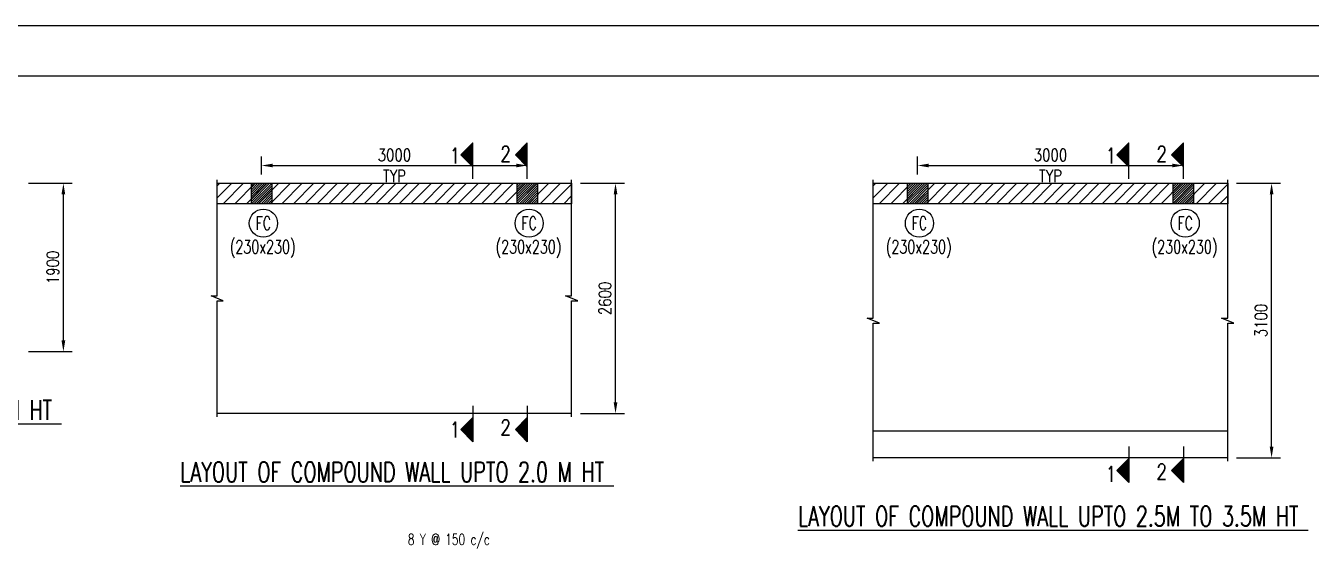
# Model space of a CAD drawing. Extents: x 345615 to 1272425, y -526289 to -156124.
# Drawn here: x 1168676 to 1197697, y -278100 to -266277 of the extents above; entities that cross this region are included whole.
import ezdxf
from ezdxf.enums import TextEntityAlignment as Align
from ezdxf.lldxf.tags import DXFTag

# ---------------------------------------------------------------- set-up
doc = ezdxf.new("R2010")
doc.units = 0
doc.header["$LTSCALE"] = 500
doc.header["$MEASUREMENT"] = 0
doc.header["$PDMODE"] = 35
doc.header["$PDSIZE"] = -15
doc.layers.get('DEFPOINTS').update_dxf_attribs({"color": 4})
for name, color, linetype in [('S-BRECK LINE', 8, 'Continuous'), ('S-COLUMN', 1, 'Continuous'), ('S-COLUMN CIRCLE', 9, 'Continuous'), ('S-COLUMN HATCH', 8, 'Continuous'), ('S-COLUMN NO', 2, 'Continuous'), ('S-DIM-1', 5, 'Continuous'), ('S-REINFORCEMENT', 6, 'Continuous'), ('S-RETAINING WALL', 6, 'Continuous'), ('S-RETAINING WALL HATCH', 8, 'Continuous'), ('S-SECTION MARK', 1, 'Continuous'), ('S-TEXT-1', 4, 'Continuous'), ('S-TITIL', 6, 'Continuous'), ('s_TITILE', 9, 'Continuous')]:
    doc.layers.add(name, color=color, linetype=linetype)
doc.styles.add('ROMANS', font='simplex.shx', dxfattribs={"width": 0.8, "height": 275, "bigfont": 'bigfont.shx'})
tags = doc.linetypes.add('HIDDEN', pattern=[0.375, 0.25, -0.125]).pattern_tags.tags
tags[6:7] = [DXFTag(74, 4), DXFTag(75, 0), DXFTag(340, '0'), DXFTag(46, 1.0), DXFTag(50, 0.0), DXFTag(44, 0.0), DXFTag(45, 0.0)]
tags[4:5] = [DXFTag(74, 4), DXFTag(75, 0), DXFTag(340, '0'), DXFTag(46, 1.0), DXFTag(50, 0.0), DXFTag(44, 0.0), DXFTag(45, 0.0)]
doc.dimstyles.new('dim50', dxfattribs={"dimtxt": 250, "dimasz": 250, "dimexe": 200, "dimexo": 200, "dimgap": 100, "dimtad": 1, "dimdec": 0, "dimlfac": 0.5, "dimzin": 0, "dimdsep": 46, "dimtxsty": 'ROMANS', "dimcen": 0, "dimclrd": 5, "dimclre": 5, "dimclrt": 4, "dimadec": 0, "dimazin": 0, "dimtfac": 1, "dimtdec": 0, "dimtix": 1, "dimtofl": 0, "dimtmove": 2, "dimatfit": 3, "dimfxl": 0, "dimtolj": 1, "dimtzin": 0, "dimlwd": -1, "dimlwe": -1, "dimarcsym": 0})
pattern_1 = [(45, (-328597.685, -32610.178), (15.2387667, -15.2387667), [])]

# ---------------------------------------------------------------- blocks, each defined once
blk = doc.blocks.new('A$C3C2A062F')
at = {"layer": 'S-COLUMN HATCH'}
h = blk.add_hatch(dxfattribs=at)
h.set_pattern_fill('ANSI31', color=256, scale=150, style=0)
h.set_pattern_definition([(45, (-56668.66, -124038.072), (-13.2582521, 13.2582521), [])])
h.paths.add_polyline_path([(115, -115), (-115, -115), (-115, 115), (115, 115)])
at = {"layer": 'S-COLUMN'}
for p, q in [((-115, -115), (-115, 115)), ((-115, 115), (115, 115)), ((115, 115), (115, -115)), ((115, -115), (-115, -115))]:
    blk.add_line(p, q, dxfattribs=at)
blk = doc.blocks.new('*U397')
at = {"layer": 'S-SECTION MARK', "ltscale": 5}
h = blk.add_hatch(dxfattribs=at)
h.set_pattern_fill('ANSI31', color=256, scale=172.406964, angle=-90, style=0)
h.set_pattern_definition(pattern_1)
h.paths.add_polyline_path([(267, 2343), (0, 2615), (0, 2072)])
h = blk.add_hatch(dxfattribs=at)
h.set_pattern_fill('ANSI31', color=256, scale=172.406964, angle=-90, style=0)
h.set_pattern_definition([(45, (-1838.978, -79386.23), (15.2387667, -15.2387667), [])])
h.paths.add_polyline_path([(267, -4789), (0, -5061), (0, -4517)])
at = {"layer": 'S-SECTION MARK'}
for p, q in [((0, 1802), (0, 2615)), ((0, 2615), (267, 2343)), ((0, 2072), (267, 2343)), ((0, -4248), (0, -5061)), ((0, -4517), (267, -4789)), ((0, -5061), (267, -4789))]:
    blk.add_line(p, q, dxfattribs=at)
blk = doc.blocks.new('*D597')
at = {"layer": 'DEFPOINTS', "color": 0, "ltscale": 0.3}
for p in [(1194809, -269434), (1188809, -269835), (1194809, -269835)]:
    blk.add_point(p, dxfattribs=at)
at = {"layer": 'S-DIM-1', "color": 5, "ltscale": 0.3}
for p, q in [((1188809, -269635), (1188809, -269234)), ((1194809, -269635), (1194809, -269234)), ((1189059, -269434), (1194559, -269434))]:
    blk.add_line(p, q, dxfattribs=at)
for points in [[(1189059, -269392), (1189059, -269475), (1188809, -269434)], [(1194559, -269392), (1194559, -269475), (1194809, -269434)]]:
    blk.add_solid(points, dxfattribs=at)
at = {"layer": 'S-DIM-1', "color": 4, "lineweight": 0, "ltscale": 0.3, "char_height": 275, "attachment_point": 5, "style": 'ROMANS'}
for s, insert in [('\\A1;3000', (1191809, -269196)), ('\\A1;TYP', (1191809, -269671))]:
    blk.add_mtext(s, dxfattribs=dict(at, insert=insert))
blk = doc.blocks.new('*U398')
at = {"layer": 'S-BRECK LINE'}
blk.add_lwpolyline([(-6350, 0), (-113, 0), (-113, -275), (113, 275), (113, 0), (6350, 0)], dxfattribs=at)
blk = doc.blocks.new('*D598')
at = {"layer": 'DEFPOINTS', "color": 0, "ltscale": 0.3}
for p in [(1195809, -269835), (1196800, -269835), (1195809, -276035)]:
    blk.add_point(p, dxfattribs=at)
at = {"layer": 'S-DIM-1', "color": 5, "ltscale": 0.3}
for p, q in [((1196009, -269835), (1197000, -269835)), ((1196800, -275785), (1196800, -270085)), ((1196009, -276035), (1197000, -276035))]:
    blk.add_line(p, q, dxfattribs=at)
for points in [[(1196759, -270085), (1196842, -270085), (1196800, -269835)], [(1196759, -275785), (1196842, -275785), (1196800, -276035)]]:
    blk.add_solid(points, dxfattribs=at)
at = {"layer": 'S-DIM-1', "color": 4, "lineweight": 0, "ltscale": 0.3, "insert": (1196563, -272935), "char_height": 275, "attachment_point": 5, "rotation": 90, "style": 'ROMANS'}
blk.add_mtext('\\A1;3100', dxfattribs=at)
blk = doc.blocks.new('*D617')
at = {"layer": 'DEFPOINTS', "color": 0, "ltscale": 0.3}
for p in [(1168535, -269835), (1169526, -269835), (1168535, -273635)]:
    blk.add_point(p, dxfattribs=at)
at = {"layer": 'S-DIM-1', "color": 5, "ltscale": 0.3}
for p, q in [((1168735, -269835), (1169726, -269835)), ((1169526, -273385), (1169526, -270085)), ((1168735, -273635), (1169726, -273635))]:
    blk.add_line(p, q, dxfattribs=at)
for points in [[(1169484, -270085), (1169568, -270085), (1169526, -269835)], [(1169484, -273385), (1169568, -273385), (1169526, -273635)]]:
    blk.add_solid(points, dxfattribs=at)
at = {"layer": 'S-DIM-1', "color": 4, "lineweight": 0, "ltscale": 0.3, "insert": (1169288, -271735), "char_height": 275, "attachment_point": 5, "rotation": 90, "style": 'ROMANS'}
blk.add_mtext('\\A1;1900', dxfattribs=at)
blk = doc.blocks.new('*U410')
at = {"layer": 'S-SECTION MARK', "ltscale": 5}
h = blk.add_hatch(dxfattribs=at)
h.set_pattern_fill('ANSI31', color=256, scale=172.406964, angle=-90, style=0)
h.set_pattern_definition(pattern_1)
h.paths.add_polyline_path([(267, 2343), (0, 2615), (0, 2072)])
h = blk.add_hatch(dxfattribs=at)
h.set_pattern_fill('ANSI31', color=256, scale=172.406964, angle=-90, style=0)
h.set_pattern_definition([(45, (-1838.978, -78461.956), (15.2387667, -15.2387667), [])])
h.paths.add_polyline_path([(267, -3865), (0, -4137), (0, -3593)])
at = {"layer": 'S-SECTION MARK'}
for p, q in [((0, 1802), (0, 2615)), ((0, 2615), (267, 2343)), ((0, 2072), (267, 2343)), ((0, -3324), (0, -4137)), ((0, -3593), (267, -3865)), ((0, -4137), (267, -3865))]:
    blk.add_line(p, q, dxfattribs=at)
blk = doc.blocks.new('*D618')
at = {"layer": 'DEFPOINTS', "color": 0, "ltscale": 0.3}
for p in [(1179999, -269434), (1173999, -269835), (1179999, -269835)]:
    blk.add_point(p, dxfattribs=at)
at = {"layer": 'S-DIM-1', "color": 5, "ltscale": 0.3}
for p, q in [((1173999, -269635), (1173999, -269234)), ((1179999, -269635), (1179999, -269234)), ((1174249, -269434), (1179749, -269434))]:
    blk.add_line(p, q, dxfattribs=at)
for points in [[(1174249, -269392), (1174249, -269475), (1173999, -269434)], [(1179749, -269392), (1179749, -269475), (1179999, -269434)]]:
    blk.add_solid(points, dxfattribs=at)
at = {"layer": 'S-DIM-1', "color": 4, "lineweight": 0, "ltscale": 0.3, "char_height": 275, "attachment_point": 5, "style": 'ROMANS'}
for s, insert in [('\\A1;3000', (1176999, -269196)), ('\\A1;TYP', (1176999, -269671))]:
    blk.add_mtext(s, dxfattribs=dict(at, insert=insert))
blk = doc.blocks.new('*U411')
at = {"layer": 'S-BRECK LINE'}
blk.add_lwpolyline([(-5350, 0), (-113, 0), (-113, -275), (113, 275), (113, 0), (5350, 0)], dxfattribs=at)
blk = doc.blocks.new('*D619')
at = {"layer": 'DEFPOINTS', "color": 0, "ltscale": 0.3}
for p in [(1180999, -269835), (1181990, -269835), (1180999, -275035)]:
    blk.add_point(p, dxfattribs=at)
at = {"layer": 'S-DIM-1', "color": 5, "ltscale": 0.3}
for p, q in [((1181199, -269835), (1182190, -269835)), ((1181990, -274785), (1181990, -270085)), ((1181199, -275035), (1182190, -275035))]:
    blk.add_line(p, q, dxfattribs=at)
for points in [[(1181949, -270085), (1182032, -270085), (1181990, -269835)], [(1181949, -274785), (1182032, -274785), (1181990, -275035)]]:
    blk.add_solid(points, dxfattribs=at)
at = {"layer": 'S-DIM-1', "color": 4, "lineweight": 0, "ltscale": 0.3, "insert": (1181753, -272435), "char_height": 275, "attachment_point": 5, "rotation": 90, "style": 'ROMANS'}
blk.add_mtext('\\A1;2600', dxfattribs=at)
blk = doc.blocks.new('zw$155A')
at = {"layer": 's_TITILE', "color": 7}
blk.add_lwpolyline([(0, 0), (88000, 0), (88000, 58000), (0, 58000)], close=True, dxfattribs=at)
at = {"layer": 's_TITILE', "color": 1}
blk.add_lwpolyline([(1300, 800), (78500, 800), (78500, 57200), (1300, 57200)], close=True, dxfattribs=at)

msp = doc.modelspace()

# ---------------------------------------------------------------- hatches: boundary and pattern name
at = {"layer": 'S-RETAINING WALL HATCH'}
h = msp.add_hatch(dxfattribs=at)
h.set_pattern_fill('ANSI31', color=256, scale=1500, style=0)
h.set_pattern_definition([(45, (1064812.42, -520211.7), (-132.58252, 132.58252), [])])
h.paths.add_polyline_path([(1180999.182, -269835.45), (1180999.182, -270295.45), (1172999.182, -270295.45), (1172999.182, -269835.45)])
h = msp.add_hatch(dxfattribs=at)
h.set_pattern_fill('ANSI31', color=256, scale=1500, style=0)
h.set_pattern_definition([(45, (1079622.43, -520211.7), (-132.58252, 132.58252), [])])
h.paths.add_polyline_path([(1195809.199, -269835.45), (1195809.199, -270295.45), (1187809.199, -270295.45), (1187809.199, -269835.45)])

# ---------------------------------------------------------------- linework, layer by layer
at = {"color": 4, "ltscale": 0.25}
for p, q in [((1180999.182, -275035.45), (1172999.182, -275035.45)), ((1195809.199, -276035.45), (1187809.199, -276035.45))]:
    msp.add_line(p, q, dxfattribs=at)
at = {"color": 4, "linetype": 'HIDDEN', "ltscale": 0.5}
msp.add_line((1195809.199, -275435.45), (1187809.199, -275435.45), dxfattribs=at)
at = {"layer": 'S-COLUMN CIRCLE'}
for centre in [(1174040.475, -270736.312), (1180040.475, -270736.312), (1188850.491, -270736.312), (1194850.491, -270736.312)]:
    msp.add_circle(centre, 317.825, dxfattribs=at)
at = {"layer": 'S-RETAINING WALL'}
for points in [[(1180999.182, -269835.45), (1180999.182, -270295.45), (1172999.182, -270295.45), (1172999.182, -269835.45)], [(1195809.199, -269835.45), (1195809.199, -270295.45), (1187809.199, -270295.45), (1187809.199, -269835.45)]]:
    msp.add_lwpolyline(points, close=True, dxfattribs=at)

# ---------------------------------------------------------------- block references
at = {"xscale": 1.420454545454545, "yscale": 1.420454545454545, "zscale": 1.420454545454545}
msp.add_blockref('zw$155A', (1142652.342, -348663.35), dxfattribs=at)
at = {"layer": 'S-REINFORCEMENT', "color": 30, "lineweight": 0, "ltscale": 0.3, "xscale": 2, "yscale": 2, "zscale": 2}
for p in [(1173999.182, -270065.45), (1179999.182, -270065.45), (1188809.199, -270065.45), (1194809.199, -270065.45)]:
    msp.add_blockref('A$C3C2A062F', p, dxfattribs=at)
at = {"layer": 'S-RETAINING WALL HATCH', "xscale": -1}
for name, p in [('*U410', (1178765.404, -271533.146)), ('*U410', (1179999.182, -271533.146)), ('*U397', (1193575.421, -271533.146)), ('*U397', (1194809.199, -271533.146))]:
    msp.add_blockref(name, p, dxfattribs=at)
at = {"layer": 'S-RETAINING WALL HATCH', "xscale": 0.5, "yscale": 0.5, "zscale": 0.5, "rotation": 90}
for name, p in [('*U411', (1172999.182, -272435.45)), ('*U411', (1180999.182, -272435.45)), ('*U398', (1187809.199, -272935.45)), ('*U398', (1195809.199, -272935.45))]:
    msp.add_blockref(name, p, dxfattribs=at)

# ---------------------------------------------------------------- texts
at = {"layer": 'S-COLUMN NO', "style": 'ROMANS', "width": 0.7}
for p in [(1174040.475, -270736.312), (1180040.475, -270736.312), (1188850.491, -270736.312), (1194850.491, -270736.312)]:
    msp.add_text('FC', height=300, dxfattribs=at).set_placement(p, align=Align.MIDDLE)
for p in [(1173282.231, -271269.869, -1.253), (1179282.231, -271269.869, -1.253), (1188092.247, -271269.869, -1.253), (1194092.247, -271269.869, -1.253)]:
    msp.add_text('(230x230)', height=300, dxfattribs=at).set_placement(p, align=Align.MIDDLE_LEFT)
at = {"layer": 'S-SECTION MARK', "style": 'ROMANS', "width": 0.8}
for s, p in [('2', (1179509.27, -269172.929)), ('2', (1194319.287, -269172.929)), ('1', (1178365.322, -269210.627)), ('1', (1193175.338, -269210.627)), ('1', (1178365.322, -275398.129)), ('2', (1179509.27, -275348.434)), ('1', (1193175.338, -276398.129)), ('2', (1194319.287, -276348.434))]:
    msp.add_text(s, height=349.999, dxfattribs=at).set_placement(p, align=Align.MIDDLE)
at = {"layer": 'S-TEXT-1', "style": 'ROMANS', "width": 0.7}
msp.add_text('8 Y @ 150 c/c', height=250, dxfattribs=at).set_placement((1177300.659, -277875.681), align=Align.MIDDLE_LEFT)
at = {"layer": 'S-TITIL', "color": 6, "style": 'ROMANS', "width": 0.7}
for s, p in [('%%ULAYOUT OF COMPOUND WALL UPTO 1.5 M HT ', (1164592.206, -274954.422)), ('%%ULAYOUT OF COMPOUND WALL UPTO 2.0 M HT ', (1177056.507, -276354.422)), ('%%ULAYOUT OF COMPOUND WALL UPTO 2.5M TO 3.5M HT ', (1191866.523, -277354.422))]:
    msp.add_text(s, height=450, dxfattribs=at).set_placement(p, align=Align.MIDDLE)

# ---------------------------------------------------------------- dimensions: what is measured, and where the dimension line sits
at = {"layer": 'S-DIM-1', "color": 30, "lineweight": 0, "ltscale": 0.3}
for base, p1, p2, picture, middle in [((1179999.182, -269433.607), (1173999.182, -269835.45), (1179999.182, -269835.45), '*D618', (1176999.182, -269433.607)), ((1194809.199, -269433.607), (1188809.199, -269835.45), (1194809.199, -269835.45), '*D597', (1191809.199, -269433.607))]:
    dim = msp.add_linear_dim(base=base, p1=p1, p2=p2, text='<>\\XTYP', dimstyle='dim50', override={"dimtxt": 250, "dimasz": 250}, dxfattribs=at)
    dim.commit()
    dim.dimension.update_dxf_attribs({"geometry": picture, "text_midpoint": middle})
for base, p1, p2, picture, middle in [((1169525.915, -269835.45), (1168534.882, -273635.45), (1168534.882, -269835.45), '*D617', (1169288.415, -271735.45)), ((1181990.215, -269835.45), (1180999.182, -275035.45), (1180999.182, -269835.45), '*D619', (1181752.715, -272435.45)), ((1196800.232, -269835.45), (1195809.199, -276035.45), (1195809.199, -269835.45), '*D598', (1196562.732, -272935.45))]:
    dim = msp.add_linear_dim(base=base, p1=p1, p2=p2, angle=90, dimstyle='dim50', override={"dimtxt": 250, "dimasz": 250}, dxfattribs=at)
    dim.commit()
    dim.dimension.update_dxf_attribs({"geometry": picture, "text_midpoint": middle})

doc.saveas('drawing.dxf')
